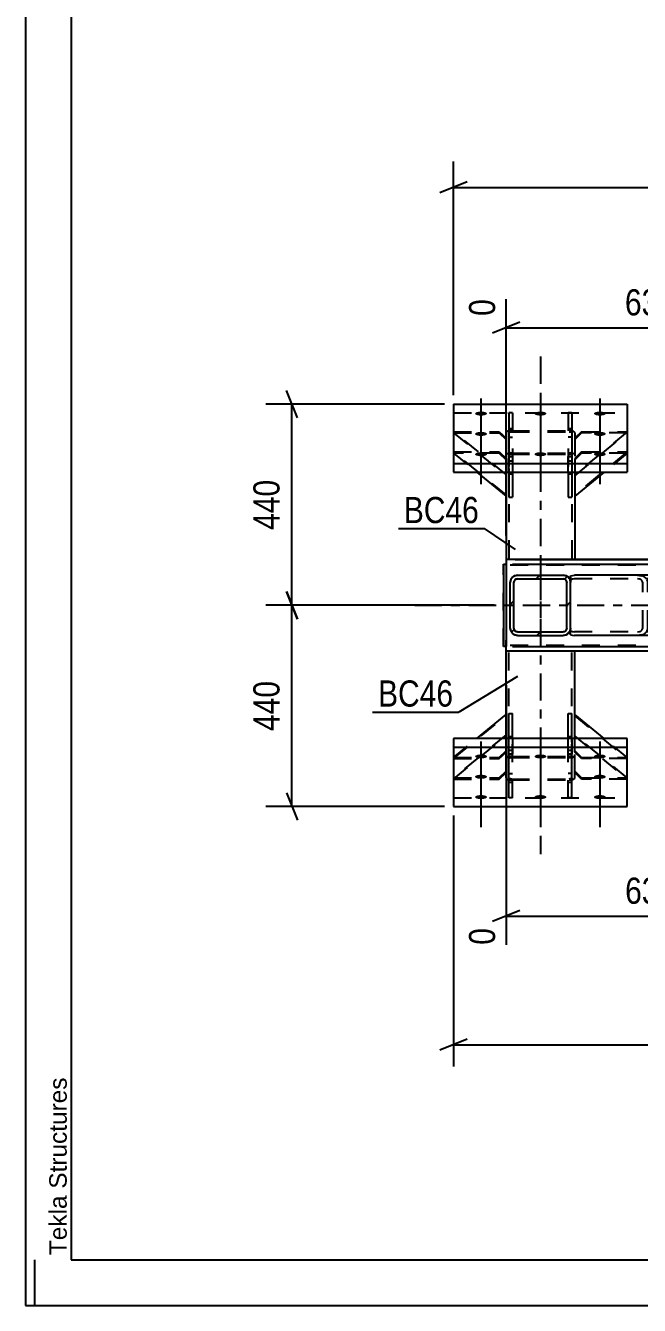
# Model space of a CAD drawing. Header units: millimetres. Extents: x 0 to 841, y 0 to 594.
# Drawn here: x 0 to 67.2, y 0 to 140 of the extents above; entities that cross this region are included whole.
import ezdxf

# ---------------------------------------------------------------- set-up
doc = ezdxf.new("R2010")
doc.units = ezdxf.units.MM
doc.linetypes.add('DXK_LINE_DOT2', pattern=[3.9198, 1.9599, -1.9599])
doc.linetypes.add('DXK_LINE_DOT3', pattern=[5.9187, 2.979, -0.9799, 0.9799, -0.9799])
doc.styles.add('Arial', font='ARIAL.TTF', dxfattribs={"height": 0.2})
doc.styles.add('Arial Narrow', font='ARIALN.TTF', dxfattribs={"height": 0.2})

# ---------------------------------------------------------------- blocks, each defined once
blk = doc.blocks.new('Unknown-814738463-1129')
at = {"color": 5, "linetype": 'Continuous'}
for p, q in [((0, 594), (0, 0)), ((5, 589), (5, 5)), ((1, 0), (1, 5)), ((5, 5), (836, 5)), ((0, 0), (841, 0))]:
    blk.add_line(p, q, dxfattribs=at)
at = {"color": 174, "linetype": 'Continuous', "style": 'Arial'}
blk.add_text('Tekla Structures', height=1.9102, rotation=90, dxfattribs=at).set_placement((4.5, 5.5))
blk = doc.blocks.new('Bolt-814738463-4265 - 4236')
at = {"linetype": 'Continuous'}
for points in [[(49.82, 60.27), (49.96, 60.26), (50.09, 60.25), (50.21, 60.23), (50.31, 60.19), (50.39, 60.16), (50.44, 60.11), (50.47, 60.07), (50.47, 60.02), (50.44, 59.98), (50.39, 59.93), (50.31, 59.9), (50.21, 59.87), (50.09, 59.84), (49.96, 59.83), (49.82, 59.82), (49.69, 59.83), (49.56, 59.84), (49.44, 59.87), (49.34, 59.9), (49.26, 59.93), (49.21, 59.98), (49.18, 60.02), (49.18, 60.07), (49.21, 60.11), (49.26, 60.16), (49.34, 60.19), (49.44, 60.23), (49.56, 60.25), (49.69, 60.26)], [(56.32, 60.27), (56.46, 60.26), (56.59, 60.25), (56.71, 60.23), (56.81, 60.19), (56.89, 60.16), (56.94, 60.11), (56.97, 60.07), (56.97, 60.02), (56.94, 59.98), (56.89, 59.93), (56.81, 59.9), (56.71, 59.87), (56.59, 59.84), (56.46, 59.83), (56.32, 59.82), (56.19, 59.83), (56.06, 59.84), (55.94, 59.87), (55.84, 59.9), (55.76, 59.93), (55.71, 59.98), (55.68, 60.02), (55.68, 60.07), (55.71, 60.11), (55.76, 60.16), (55.84, 60.19), (55.94, 60.23), (56.06, 60.25), (56.19, 60.26)], [(62.82, 60.27), (62.96, 60.26), (63.09, 60.25), (63.21, 60.23), (63.31, 60.19), (63.39, 60.16), (63.44, 60.11), (63.47, 60.07), (63.47, 60.02), (63.44, 59.98), (63.39, 59.93), (63.31, 59.9), (63.21, 59.87), (63.09, 59.84), (62.96, 59.83), (62.82, 59.82), (62.69, 59.83), (62.56, 59.84), (62.44, 59.87), (62.34, 59.9), (62.26, 59.93), (62.21, 59.98), (62.18, 60.02), (62.18, 60.07), (62.21, 60.11), (62.26, 60.16), (62.34, 60.19), (62.44, 60.23), (62.56, 60.25), (62.69, 60.26)], [(49.82, 58.05), (49.96, 58.04), (50.09, 58.03), (50.21, 58), (50.31, 57.97), (50.39, 57.93), (50.44, 57.89), (50.47, 57.85), (50.47, 57.8), (50.44, 57.75), (50.39, 57.71), (50.31, 57.67), (50.21, 57.64), (50.09, 57.62), (49.96, 57.61), (49.82, 57.6), (49.69, 57.61), (49.56, 57.62), (49.44, 57.64), (49.34, 57.67), (49.26, 57.71), (49.21, 57.75), (49.18, 57.8), (49.18, 57.85), (49.21, 57.89), (49.26, 57.93), (49.34, 57.97), (49.44, 58), (49.56, 58.03), (49.69, 58.04)], [(62.82, 58.05), (62.96, 58.04), (63.09, 58.03), (63.21, 58), (63.31, 57.97), (63.39, 57.93), (63.44, 57.89), (63.47, 57.85), (63.47, 57.8), (63.44, 57.75), (63.39, 57.71), (63.31, 57.67), (63.21, 57.64), (63.09, 57.62), (62.96, 57.61), (62.82, 57.6), (62.69, 57.61), (62.56, 57.62), (62.44, 57.64), (62.34, 57.67), (62.26, 57.71), (62.21, 57.75), (62.18, 57.8), (62.18, 57.85), (62.21, 57.89), (62.26, 57.93), (62.34, 57.97), (62.44, 58), (62.56, 58.03), (62.69, 58.04)], [(49.82, 55.82), (49.96, 55.82), (50.09, 55.8), (50.21, 55.78), (50.31, 55.75), (50.39, 55.71), (50.44, 55.67), (50.47, 55.62), (50.47, 55.58), (50.44, 55.53), (50.39, 55.49), (50.31, 55.45), (50.21, 55.42), (50.09, 55.4), (49.96, 55.38), (49.82, 55.38), (49.69, 55.38), (49.56, 55.4), (49.44, 55.42), (49.34, 55.45), (49.26, 55.49), (49.21, 55.53), (49.18, 55.58), (49.18, 55.62), (49.21, 55.67), (49.26, 55.71), (49.34, 55.75), (49.44, 55.78), (49.56, 55.8), (49.69, 55.82)], [(56.32, 55.82), (56.46, 55.82), (56.59, 55.8), (56.71, 55.78), (56.81, 55.75), (56.89, 55.71), (56.94, 55.67), (56.97, 55.62), (56.97, 55.58), (56.94, 55.53), (56.89, 55.49), (56.81, 55.45), (56.71, 55.42), (56.59, 55.4), (56.46, 55.38), (56.32, 55.38), (56.19, 55.38), (56.06, 55.4), (55.94, 55.42), (55.84, 55.45), (55.76, 55.49), (55.71, 55.53), (55.68, 55.58), (55.68, 55.62), (55.71, 55.67), (55.76, 55.71), (55.84, 55.75), (55.94, 55.78), (56.06, 55.8), (56.19, 55.82)], [(62.82, 55.82), (62.96, 55.82), (63.09, 55.8), (63.21, 55.78), (63.31, 55.75), (63.39, 55.71), (63.44, 55.67), (63.47, 55.62), (63.47, 55.58), (63.44, 55.53), (63.39, 55.49), (63.31, 55.45), (63.21, 55.42), (63.09, 55.4), (62.96, 55.38), (62.82, 55.38), (62.69, 55.38), (62.56, 55.4), (62.44, 55.42), (62.34, 55.45), (62.26, 55.49), (62.21, 55.53), (62.18, 55.58), (62.18, 55.62), (62.21, 55.67), (62.26, 55.71), (62.34, 55.75), (62.44, 55.78), (62.56, 55.8), (62.69, 55.82)]]:
    blk.add_hatch(color=1, dxfattribs=at).paths.add_polyline_path(points)
at = {"color": 1, "linetype": 'Continuous'}
for p, q in [((49.82, 61.69), (49.82, 56.76)), ((56.32, 61.69), (56.32, 56.76)), ((62.82, 61.69), (62.82, 56.76)), ((49.82, 59.47), (49.82, 54.53)), ((62.82, 59.47), (62.82, 54.53)), ((49.82, 57.24), (49.82, 52.31)), ((56.32, 57.24), (56.32, 52.31)), ((62.82, 57.24), (62.82, 52.31))]:
    blk.add_line(p, q, dxfattribs=at)
blk = doc.blocks.new('Part-814738463-4386 - 4236')
at = {"color": 7, "linetype": 'DXK_LINE_DOT2'}
for p, q in [((59.37, 97.64), (59.37, 90.97)), ((59.77, 97.64), (59.37, 97.64)), ((59.77, 97.64), (59.77, 90.97)), ((59.37, 95.93), (59.77, 95.93)), ((59.77, 94.97), (59.37, 94.97)), ((59.37, 90.97), (59.77, 90.97))]:
    blk.add_line(p, q, dxfattribs=at)
blk = doc.blocks.new('Part-814738463-4397 - 4236')
at = {"color": 7, "linetype": 'DXK_LINE_DOT2'}
for p, q in [((46.82, 59.81), (52.57, 64.5)), ((46.82, 59.94), (49.36, 62.01)), ((52.57, 60.51), (52.57, 62.01)), ((51.82, 59.94), (52.57, 60.65)), ((51.82, 59.81), (52.57, 60.51)), ((46.82, 59.94), (51.82, 59.94)), ((46.82, 59.94), (46.82, 59.81)), ((46.82, 59.81), (51.82, 59.81)), ((51.82, 59.94), (51.82, 59.81))]:
    blk.add_line(p, q, dxfattribs=at)
at = {"color": 2, "linetype": 'Continuous'}
for p in [(49.36, 62.01), (52.57, 62.01)]:
    blk.add_line(p, (52.57, 64.64), dxfattribs=at)
blk = doc.blocks.new('Bolt-814738463-4266 - 4236')
at = {"linetype": 'Continuous'}
for points in [[(49.82, 97.33), (49.69, 97.33), (49.56, 97.35), (49.44, 97.37), (49.34, 97.4), (49.26, 97.44), (49.21, 97.48), (49.18, 97.53), (49.18, 97.57), (49.21, 97.62), (49.26, 97.66), (49.34, 97.7), (49.44, 97.73), (49.56, 97.75), (49.69, 97.77), (49.82, 97.77), (49.96, 97.77), (50.09, 97.75), (50.21, 97.73), (50.31, 97.7), (50.39, 97.66), (50.44, 97.62), (50.47, 97.57), (50.47, 97.53), (50.44, 97.48), (50.39, 97.44), (50.31, 97.4), (50.21, 97.37), (50.09, 97.35), (49.96, 97.33)], [(56.32, 97.33), (56.19, 97.33), (56.06, 97.35), (55.94, 97.37), (55.84, 97.4), (55.76, 97.44), (55.71, 97.48), (55.68, 97.53), (55.68, 97.57), (55.71, 97.62), (55.76, 97.66), (55.84, 97.7), (55.94, 97.73), (56.06, 97.75), (56.19, 97.77), (56.32, 97.77), (56.46, 97.77), (56.59, 97.75), (56.71, 97.73), (56.81, 97.7), (56.89, 97.66), (56.94, 97.62), (56.97, 97.57), (56.97, 97.53), (56.94, 97.48), (56.89, 97.44), (56.81, 97.4), (56.71, 97.37), (56.59, 97.35), (56.46, 97.33)], [(62.82, 97.33), (62.69, 97.33), (62.56, 97.35), (62.44, 97.37), (62.34, 97.4), (62.26, 97.44), (62.21, 97.48), (62.18, 97.53), (62.18, 97.57), (62.21, 97.62), (62.26, 97.66), (62.34, 97.7), (62.44, 97.73), (62.56, 97.75), (62.69, 97.77), (62.82, 97.77), (62.96, 97.77), (63.09, 97.75), (63.21, 97.73), (63.31, 97.7), (63.39, 97.66), (63.44, 97.62), (63.47, 97.57), (63.47, 97.53), (63.44, 97.48), (63.39, 97.44), (63.31, 97.4), (63.21, 97.37), (63.09, 97.35), (62.96, 97.33)], [(49.82, 95.11), (49.69, 95.11), (49.56, 95.12), (49.44, 95.15), (49.34, 95.18), (49.26, 95.22), (49.21, 95.26), (49.18, 95.3), (49.18, 95.35), (49.21, 95.4), (49.26, 95.44), (49.34, 95.48), (49.44, 95.51), (49.56, 95.53), (49.69, 95.55), (49.82, 95.55), (49.96, 95.55), (50.09, 95.53), (50.21, 95.51), (50.31, 95.48), (50.39, 95.44), (50.44, 95.4), (50.47, 95.35), (50.47, 95.3), (50.44, 95.26), (50.39, 95.22), (50.31, 95.18), (50.21, 95.15), (50.09, 95.12), (49.96, 95.11)], [(62.82, 95.11), (62.69, 95.11), (62.56, 95.12), (62.44, 95.15), (62.34, 95.18), (62.26, 95.22), (62.21, 95.26), (62.18, 95.3), (62.18, 95.35), (62.21, 95.4), (62.26, 95.44), (62.34, 95.48), (62.44, 95.51), (62.56, 95.53), (62.69, 95.55), (62.82, 95.55), (62.96, 95.55), (63.09, 95.53), (63.21, 95.51), (63.31, 95.48), (63.39, 95.44), (63.44, 95.4), (63.47, 95.35), (63.47, 95.3), (63.44, 95.26), (63.39, 95.22), (63.31, 95.18), (63.21, 95.15), (63.09, 95.12), (62.96, 95.11)], [(49.82, 92.88), (49.69, 92.89), (49.56, 92.9), (49.44, 92.93), (49.34, 92.96), (49.26, 92.99), (49.21, 93.04), (49.18, 93.08), (49.18, 93.13), (49.21, 93.17), (49.26, 93.22), (49.34, 93.25), (49.44, 93.28), (49.56, 93.31), (49.69, 93.32), (49.82, 93.33), (49.96, 93.32), (50.09, 93.31), (50.21, 93.28), (50.31, 93.25), (50.39, 93.22), (50.44, 93.17), (50.47, 93.13), (50.47, 93.08), (50.44, 93.04), (50.39, 92.99), (50.31, 92.96), (50.21, 92.93), (50.09, 92.9), (49.96, 92.89)], [(56.32, 92.88), (56.19, 92.89), (56.06, 92.9), (55.94, 92.93), (55.84, 92.96), (55.76, 92.99), (55.71, 93.04), (55.68, 93.08), (55.68, 93.13), (55.71, 93.17), (55.76, 93.22), (55.84, 93.25), (55.94, 93.28), (56.06, 93.31), (56.19, 93.32), (56.32, 93.33), (56.46, 93.32), (56.59, 93.31), (56.71, 93.28), (56.81, 93.25), (56.89, 93.22), (56.94, 93.17), (56.97, 93.13), (56.97, 93.08), (56.94, 93.04), (56.89, 92.99), (56.81, 92.96), (56.71, 92.93), (56.59, 92.9), (56.46, 92.89)], [(62.82, 92.88), (62.69, 92.89), (62.56, 92.9), (62.44, 92.93), (62.34, 92.96), (62.26, 92.99), (62.21, 93.04), (62.18, 93.08), (62.18, 93.13), (62.21, 93.17), (62.26, 93.22), (62.34, 93.25), (62.44, 93.28), (62.56, 93.31), (62.69, 93.32), (62.82, 93.33), (62.96, 93.32), (63.09, 93.31), (63.21, 93.28), (63.31, 93.25), (63.39, 93.22), (63.44, 93.17), (63.47, 93.13), (63.47, 93.08), (63.44, 93.04), (63.39, 92.99), (63.31, 92.96), (63.21, 92.93), (63.09, 92.9), (62.96, 92.89)]]:
    blk.add_hatch(color=1, dxfattribs=at).paths.add_polyline_path(points)
at = {"color": 1, "linetype": 'Continuous'}
for p, q in [((49.82, 99.2), (49.82, 94.26)), ((56.32, 99.2), (56.32, 94.26)), ((62.82, 99.2), (62.82, 94.26)), ((49.82, 96.97), (49.82, 92.04)), ((62.82, 96.97), (62.82, 92.04)), ((49.82, 94.75), (49.82, 89.82)), ((56.32, 94.75), (56.32, 89.82)), ((62.82, 94.75), (62.82, 89.82))]:
    blk.add_line(p, q, dxfattribs=at)
blk = doc.blocks.new('Part-814738463-4396 - 4236')
at = {"color": 2, "linetype": 'Continuous'}
for p in [(63.29, 62.01), (60.07, 62.01)]:
    blk.add_line(p, (60.07, 64.64), dxfattribs=at)
at = {"color": 7, "linetype": 'DXK_LINE_DOT2'}
for p, q in [((60.07, 64.5), (65.82, 59.81)), ((60.07, 60.51), (60.07, 62.01)), ((65.82, 59.94), (63.29, 62.01)), ((60.82, 59.94), (60.07, 60.65)), ((60.82, 59.81), (60.07, 60.51)), ((60.82, 59.81), (60.82, 59.94)), ((60.82, 59.94), (65.82, 59.94)), ((65.82, 59.81), (60.82, 59.81)), ((65.82, 59.81), (65.82, 59.94))]:
    blk.add_line(p, q, dxfattribs=at)
blk = doc.blocks.new('Part-814738463-4395 - 4236')
at = {"color": 7, "linetype": 'DXK_LINE_DOT2'}
for p, q in [((52.87, 91.14), (52.87, 92.85)), ((52.87, 92.85), (53.27, 92.85)), ((52.87, 92.4), (53.27, 92.4)), ((53.27, 92.85), (53.27, 91.14))]:
    blk.add_line(p, q, dxfattribs=at)
at = {"color": 2, "linetype": 'Continuous'}
for p, q in [((52.87, 91.14), (53.27, 91.14)), ((52.87, 91.14), (52.87, 88.41)), ((53.27, 91.14), (53.27, 88.41)), ((52.87, 88.41), (53.27, 88.41))]:
    blk.add_line(p, q, dxfattribs=at)
blk = doc.blocks.new('Part-814738463-4398 - 4236')
at = {"color": 7, "linetype": 'DXK_LINE_DOT2'}
for p, q in [((52.57, 90.87), (46.82, 95.57)), ((46.82, 95.57), (51.82, 95.57)), ((46.82, 95.57), (46.82, 95.43)), ((46.82, 95.43), (52.57, 90.73)), ((46.82, 95.43), (51.82, 95.43)), ((51.82, 95.57), (52.57, 94.86)), ((51.82, 95.57), (51.82, 95.43)), ((51.82, 95.43), (52.57, 94.73)), ((52.57, 94.86), (52.57, 90.73))]:
    blk.add_line(p, q, dxfattribs=at)
blk = doc.blocks.new('Part-814738463-4341 - 4236')
at = {"color": 7, "linetype": 'DXK_LINE_DOT3'}
blk.add_line((56.32, 103.79), (56.32, 72.18), dxfattribs=at)
at = {"color": 7, "linetype": 'DXK_LINE_DOT2'}
for p, q in [((52.62, 95.54), (52.57, 95.47)), ((52.57, 95.47), (52.57, 88.51)), ((52.75, 95.61), (52.62, 95.54)), ((52.94, 95.66), (52.75, 95.61)), ((52.87, 95.47), (52.9, 95.5)), ((52.87, 95.47), (52.87, 81.58)), ((52.9, 95.5), (52.96, 95.54)), ((53.17, 95.67), (52.94, 95.66)), ((52.96, 95.54), (53.06, 95.56)), ((53.06, 95.56), (53.17, 95.57)), ((53.17, 95.67), (59.47, 95.67)), ((53.17, 95.57), (59.47, 95.57)), ((59.7, 95.66), (59.47, 95.67)), ((59.47, 95.57), (59.59, 95.56)), ((59.59, 95.56), (59.69, 95.54)), ((59.69, 95.54), (59.75, 95.5)), ((59.9, 95.61), (59.7, 95.66)), ((59.75, 95.5), (59.77, 95.47)), ((59.77, 95.47), (59.77, 81.58)), ((60.03, 95.54), (59.9, 95.61)), ((60.07, 95.47), (60.03, 95.54)), ((60.07, 95.47), (60.07, 88.51)), ((52.57, 93.31), (52.62, 93.23)), ((52.62, 93.23), (52.75, 93.17)), ((52.75, 93.17), (52.94, 93.12)), ((52.9, 93.27), (52.87, 93.31)), ((52.96, 93.24), (52.9, 93.27)), ((52.94, 93.12), (53.17, 93.11)), ((53.06, 93.22), (52.96, 93.24)), ((53.17, 93.21), (53.06, 93.22)), ((53.17, 93.21), (59.47, 93.21)), ((53.17, 93.11), (59.47, 93.11)), ((59.59, 93.22), (59.47, 93.21)), ((59.47, 93.11), (59.7, 93.12)), ((59.69, 93.24), (59.59, 93.22)), ((59.75, 93.27), (59.69, 93.24)), ((59.7, 93.12), (59.9, 93.17)), ((59.77, 93.31), (59.75, 93.27)), ((59.9, 93.17), (60.03, 93.23)), ((60.03, 93.23), (60.07, 93.31)), ((60.07, 81.58), (52.57, 81.58))]:
    blk.add_line(p, q, dxfattribs=at)
at = {"color": 2, "linetype": 'Continuous'}
for p, q in [((52.57, 88.51), (52.57, 81.58)), ((60.07, 88.51), (60.07, 81.58))]:
    blk.add_line(p, q, dxfattribs=at)
blk = doc.blocks.new('Part-814738463-4280 - 4236')
at = {"color": 2, "linetype": 'Continuous'}
for p, q in [((52.27, 81.08), (52.57, 81.08)), ((52.27, 81.08), (52.27, 72.08)), ((52.57, 72.08), (52.27, 72.08))]:
    blk.add_line(p, q, dxfattribs=at)
at = {"color": 7, "linetype": 'DXK_LINE_DOT2'}
for p, q in [((52.27, 72.08), (52.27, 81.08)), ((52.57, 81.08), (52.57, 72.08))]:
    blk.add_line(p, q, dxfattribs=at)
blk = doc.blocks.new('Part-814738463-4402 - 4236')
at = {"color": 2, "linetype": 'Continuous'}
for p, q in [((59.37, 64.74), (59.77, 64.74)), ((59.37, 62.01), (59.37, 64.74)), ((59.77, 62.01), (59.77, 64.74)), ((59.77, 62.01), (59.37, 62.01))]:
    blk.add_line(p, q, dxfattribs=at)
at = {"color": 7, "linetype": 'DXK_LINE_DOT2'}
for p, q in [((59.37, 60.3), (59.37, 62.01)), ((59.77, 62.01), (59.77, 60.3)), ((59.37, 60.75), (59.77, 60.75)), ((59.77, 60.3), (59.37, 60.3))]:
    blk.add_line(p, q, dxfattribs=at)
blk = doc.blocks.new('Part-814738463-4414 - 4236')
at = {"color": 7, "linetype": 'DXK_LINE_DOT2'}
for p, q in [((60.82, 93.35), (60.07, 92.64)), ((65.82, 93.35), (60.07, 88.65)), ((60.07, 92.5), (60.82, 93.21)), ((60.07, 92.64), (60.07, 91.14)), ((60.82, 93.21), (60.82, 93.35)), ((60.82, 93.35), (65.82, 93.35)), ((65.82, 93.21), (60.82, 93.21)), ((65.82, 93.21), (63.29, 91.14)), ((65.82, 93.21), (65.82, 93.35))]:
    blk.add_line(p, q, dxfattribs=at)
at = {"color": 2, "linetype": 'Continuous'}
for p in [(60.07, 91.14), (63.29, 91.14)]:
    blk.add_line(p, (60.07, 88.51), dxfattribs=at)
blk = doc.blocks.new('Part-814738463-4293 - 4236')
at = {"color": 2, "linetype": 'Continuous'}
for p, q in [((65.82, 62.01), (46.82, 62.01)), ((46.82, 62.01), (46.82, 54.57)), ((65.82, 54.57), (65.82, 62.01)), ((46.82, 61.07), (65.82, 61.07)), ((46.82, 54.57), (65.82, 54.57))]:
    blk.add_line(p, q, dxfattribs=at)
at = {"color": 7, "linetype": 'DXK_LINE_DOT2'}
blk.add_line((46.82, 55.51), (65.82, 55.51), dxfattribs=at)
blk = doc.blocks.new('Part-814738463-4375 - 4236')
at = {"color": 7, "linetype": 'DXK_LINE_DOT2'}
for p, q in [((60.82, 95.57), (60.07, 94.86)), ((65.82, 95.57), (60.07, 90.87)), ((60.07, 94.73), (60.82, 95.43)), ((60.07, 90.73), (65.82, 95.43)), ((60.82, 95.43), (60.82, 95.57)), ((60.82, 95.57), (65.82, 95.57)), ((65.82, 95.43), (60.82, 95.43)), ((65.82, 95.43), (65.82, 95.57)), ((60.07, 94.86), (60.07, 90.73))]:
    blk.add_line(p, q, dxfattribs=at)
blk = doc.blocks.new('Part-814738463-4296 - 4236')
at = {"color": 2, "linetype": 'Continuous'}
for p, q in [((46.82, 98.58), (46.82, 91.14)), ((46.82, 98.58), (65.82, 98.58)), ((65.82, 98.58), (65.82, 91.14)), ((46.82, 92.08), (65.82, 92.08)), ((46.82, 91.14), (65.82, 91.14))]:
    blk.add_line(p, q, dxfattribs=at)
at = {"color": 7, "linetype": 'DXK_LINE_DOT2'}
blk.add_line((46.82, 97.64), (65.82, 97.64), dxfattribs=at)
blk = doc.blocks.new('Part-814738463-4301 - 4236')
at = {"color": 7, "linetype": 'DXK_LINE_DOT3'}
blk.add_line((56.32, 80.97), (56.32, 49.37), dxfattribs=at)
at = {"color": 2, "linetype": 'Continuous'}
for p, q in [((52.57, 64.64), (52.57, 71.58)), ((60.07, 64.64), (60.07, 71.58))]:
    blk.add_line(p, q, dxfattribs=at)
at = {"color": 7, "linetype": 'DXK_LINE_DOT2'}
for p, q in [((60.07, 71.58), (52.57, 71.58)), ((52.87, 57.69), (52.87, 71.58)), ((59.77, 57.69), (59.77, 71.58)), ((52.57, 57.69), (52.57, 64.64)), ((60.07, 57.69), (60.07, 64.64)), ((52.62, 59.92), (52.57, 59.84)), ((52.75, 59.99), (52.62, 59.92)), ((52.94, 60.03), (52.75, 59.99)), ((52.87, 59.84), (52.9, 59.88)), ((52.9, 59.88), (52.96, 59.91)), ((53.17, 60.05), (52.94, 60.03)), ((52.96, 59.91), (53.06, 59.93)), ((53.06, 59.93), (53.17, 59.94)), ((53.17, 60.05), (59.47, 60.05)), ((53.17, 59.94), (59.47, 59.94)), ((59.7, 60.03), (59.47, 60.05)), ((59.47, 59.94), (59.59, 59.93)), ((59.59, 59.93), (59.69, 59.91)), ((59.69, 59.91), (59.75, 59.88)), ((59.9, 59.99), (59.7, 60.03)), ((59.75, 59.88), (59.77, 59.84)), ((60.03, 59.92), (59.9, 59.99)), ((60.07, 59.84), (60.03, 59.92)), ((52.57, 57.69), (52.62, 57.61)), ((52.62, 57.61), (52.75, 57.54)), ((52.75, 57.54), (52.94, 57.5)), ((52.9, 57.65), (52.87, 57.69)), ((52.96, 57.61), (52.9, 57.65)), ((52.94, 57.5), (53.17, 57.48)), ((53.06, 57.59), (52.96, 57.61)), ((53.17, 57.58), (53.06, 57.59)), ((53.17, 57.58), (59.47, 57.58)), ((53.17, 57.48), (59.47, 57.48)), ((59.59, 57.59), (59.47, 57.58)), ((59.47, 57.48), (59.7, 57.5)), ((59.69, 57.61), (59.59, 57.59)), ((59.75, 57.65), (59.69, 57.61)), ((59.7, 57.5), (59.9, 57.54)), ((59.77, 57.69), (59.75, 57.65)), ((59.9, 57.54), (60.03, 57.61)), ((60.03, 57.61), (60.07, 57.69))]:
    blk.add_line(p, q, dxfattribs=at)
blk = doc.blocks.new('Part-814738463-4413 - 4236')
at = {"color": 7, "linetype": 'DXK_LINE_DOT2'}
for p, q in [((52.57, 88.65), (46.82, 93.35)), ((46.82, 93.35), (51.82, 93.35)), ((46.82, 93.35), (46.82, 93.21)), ((46.82, 93.21), (49.36, 91.14)), ((51.82, 93.21), (46.82, 93.21)), ((51.82, 93.35), (52.57, 92.64)), ((51.82, 93.35), (51.82, 93.21)), ((51.82, 93.21), (52.57, 92.5)), ((52.57, 92.64), (52.57, 91.14))]:
    blk.add_line(p, q, dxfattribs=at)
at = {"color": 2, "linetype": 'Continuous'}
for p in [(49.36, 91.14), (52.57, 91.14)]:
    blk.add_line(p, (52.57, 88.51), dxfattribs=at)
blk = doc.blocks.new('Part-814738463-4417 - 4236')
at = {"color": 7, "linetype": 'DXK_LINE_DOT2'}
for p, q in [((60.07, 58.29), (60.07, 62.42)), ((65.82, 57.72), (60.07, 62.42)), ((60.07, 62.28), (65.82, 57.58)), ((60.82, 57.72), (60.07, 58.42)), ((60.82, 57.58), (60.07, 58.29)), ((60.82, 57.58), (60.82, 57.72)), ((60.82, 57.72), (65.82, 57.72)), ((65.82, 57.58), (60.82, 57.58)), ((65.82, 57.58), (65.82, 57.72))]:
    blk.add_line(p, q, dxfattribs=at)
blk = doc.blocks.new('Part-814738463-4346 - 4236')
at = {"color": 2, "linetype": 'Continuous'}
for p, q in [((52.57, 81.58), (52.57, 80.38)), ((219.62, 81.58), (52.57, 81.58)), ((52.57, 80.38), (52.57, 72.78)), ((52.57, 72.32), (52.57, 72.78)), ((52.57, 71.58), (52.57, 72.32)), ((219.62, 71.58), (52.57, 71.58))]:
    blk.add_line(p, q, dxfattribs=at)
at = {"color": 7, "linetype": 'DXK_LINE_DOT2'}
for p, q in [((52.57, 81.58), (52.57, 81.22)), ((52.57, 81.22), (52.57, 80.38)), ((219.62, 80.98), (52.57, 80.98)), ((52.57, 71.67), (52.57, 72.78)), ((52.57, 72.18), (52.57, 72.22)), ((219.62, 72.18), (52.57, 72.18))]:
    blk.add_line(p, q, dxfattribs=at)
at = {"color": 7, "linetype": 'DXK_LINE_DOT3'}
blk.add_line((42.57, 76.58), (219.62, 76.58), dxfattribs=at)
blk = doc.blocks.new('Part-814738463-4363 - 4236')
at = {"linetype": 'Continuous'}
h = blk.add_hatch(dxfattribs=at)
h.set_pattern_fill('', scale=0.7, style=0, pattern_type=0)
h.set_pattern_definition([(45, (101.6253, 73.3363), (-1.57154, 1.57154), [])])
h.paths.add_polyline_path([(101.2, 73.28), (101.63, 73.34), (101.98, 73.51), (102.22, 73.77), (102.31, 74.08), (102.31, 79.08), (102.22, 79.38), (101.98, 79.64), (101.63, 79.81), (101.2, 79.88), (94.28, 79.88), (93.86, 79.81), (93.5, 79.64), (93.26, 79.38), (93.18, 79.08), (93.18, 74.08), (93.26, 73.77), (93.5, 73.51), (93.86, 73.34), (94.28, 73.28)])
h.paths.add_polyline_path([(94.07, 73.71), (93.89, 73.79), (93.77, 73.92), (93.73, 74.08), (93.73, 79.08), (93.77, 79.23), (93.89, 79.36), (94.07, 79.44), (94.28, 79.48), (101.2, 79.48), (101.41, 79.44), (101.59, 79.36), (101.71, 79.23), (101.76, 79.08), (101.76, 74.08), (101.71, 73.92), (101.59, 73.79), (101.41, 73.71), (101.2, 73.68), (94.28, 73.68)])
at = {"color": 2, "linetype": 'Continuous'}
for p, q in [((59.61, 79.81), (60.04, 79.88)), ((59.62, 79.34), (59.61, 79.81)), ((59.62, 79.64), (59.61, 79.81)), ((94.28, 79.88), (60.04, 79.88)), ((94.28, 79.88), (93.86, 79.81)), ((94.28, 79.88), (101.2, 79.88)), ((101.63, 79.81), (101.2, 79.88)), ((59.62, 79.64), (59.62, 79.08)), ((93.26, 79.38), (93.18, 79.08)), ((93.18, 74.08), (93.18, 79.08)), ((93.73, 79.08), (93.77, 79.23)), ((93.73, 74.08), (93.73, 79.08)), ((94.07, 79.44), (94.28, 79.48)), ((94.28, 79.48), (101.2, 79.48)), ((101.2, 79.48), (101.41, 79.44)), ((101.71, 79.23), (101.76, 79.08)), ((101.76, 74.08), (101.76, 79.08)), ((102.31, 79.08), (102.22, 79.38)), ((102.31, 74.08), (102.31, 79.08)), ((59.61, 73.34), (59.62, 73.82)), ((59.61, 73.34), (59.62, 73.51)), ((59.61, 73.34), (60.04, 73.28)), ((59.62, 73.77), (59.62, 74.08)), ((59.62, 73.51), (59.62, 73.77)), ((94.28, 73.28), (60.04, 73.28)), ((93.18, 74.08), (93.26, 73.77)), ((93.77, 73.92), (93.73, 74.08)), ((93.86, 73.34), (94.28, 73.28)), ((94.28, 73.68), (94.07, 73.71)), ((94.28, 73.68), (101.2, 73.68)), ((94.28, 73.28), (101.2, 73.28)), ((101.41, 73.71), (101.2, 73.68)), ((101.2, 73.28), (101.63, 73.34)), ((101.76, 74.08), (101.71, 73.92)), ((102.22, 73.77), (102.31, 74.08))]:
    blk.add_line(p, q, dxfattribs=at)
at = {"color": 7, "linetype": 'DXK_LINE_DOT2'}
for p, q in [((66.95, 79.88), (67.38, 79.81)), ((101.2, 79.88), (94.28, 79.88)), ((59.64, 79.36), (59.62, 79.34)), ((59.62, 74.08), (59.62, 79.08)), ((59.82, 79.44), (59.64, 79.36)), ((60.04, 79.48), (59.82, 79.44)), ((101.2, 79.48), (60.04, 79.48)), ((67.16, 79.44), (66.95, 79.48)), ((67.51, 79.08), (67.46, 79.23)), ((67.51, 74.08), (67.51, 79.08)), ((67.98, 79.38), (68.06, 79.08)), ((68.06, 74.08), (68.06, 79.08)), ((59.62, 73.82), (59.64, 73.79)), ((59.64, 73.79), (59.82, 73.71)), ((59.82, 73.71), (60.04, 73.68)), ((101.2, 73.68), (60.04, 73.68)), ((66.95, 73.68), (67.16, 73.71)), ((67.38, 73.34), (66.95, 73.28)), ((67.46, 73.92), (67.51, 74.08)), ((68.06, 74.08), (67.98, 73.77)), ((101.2, 73.28), (94.28, 73.28))]:
    blk.add_line(p, q, dxfattribs=at)
for centre, radius, start, end in [((67.13, 78.84), 1.01, 32.6712, 75.6111), ((67.04, 78.96), 0.505, 32.6712, 75.6111), ((67.04, 74.19), 0.505, 284.3889, 327.3288), ((67.13, 74.31), 1.01, 284.3889, 327.3288)]:
    blk.add_arc(centre, radius, start, end, dxfattribs=at)
at = {"color": 2, "linetype": 'Continuous'}
for centre, radius, start, end in [((94.11, 78.84), 1.01, 104.3889, 147.3288), ((101.37, 78.84), 1.01, 32.6712, 75.6111), ((94.2, 78.96), 0.505, 104.3889, 147.3288), ((101.29, 78.96), 0.505, 32.6712, 75.6111), ((94.11, 74.31), 1.01, 212.6712, 255.6111), ((94.2, 74.19), 0.505, 212.6712, 255.6111), ((101.29, 74.19), 0.505, 284.3889, 327.3288), ((101.37, 74.31), 1.01, 284.3889, 327.3288)]:
    blk.add_arc(centre, radius, start, end, dxfattribs=at)
blk = doc.blocks.new('Part-814738463-4367 - 4236')
at = {"linetype": 'Continuous'}
h = blk.add_hatch(dxfattribs=at)
h.set_pattern_fill('', scale=0.7, style=0, pattern_type=0)
h.set_pattern_definition([(45, (59.1293, 73.3363), (-1.57154, 1.57154), [])])
h.paths.add_polyline_path([(58.82, 73.28), (59.13, 73.34), (59.39, 73.51), (59.56, 73.77), (59.62, 74.08), (59.62, 79.08), (59.56, 79.38), (59.39, 79.64), (59.13, 79.81), (58.82, 79.88), (53.82, 79.88), (53.52, 79.81), (53.26, 79.64), (53.08, 79.38), (53.02, 79.08), (53.02, 74.08), (53.08, 73.77), (53.26, 73.51), (53.52, 73.34), (53.82, 73.28)])
h.paths.add_polyline_path([(53.67, 73.71), (53.54, 73.79), (53.45, 73.92), (53.42, 74.08), (53.42, 79.08), (53.45, 79.23), (53.54, 79.36), (53.67, 79.44), (53.82, 79.48), (58.82, 79.48), (58.98, 79.44), (59.11, 79.36), (59.19, 79.23), (59.22, 79.08), (59.22, 74.08), (59.19, 73.92), (59.11, 73.79), (58.98, 73.71), (58.82, 73.68), (53.82, 73.68)])
at = {"color": 7, "linetype": 'DXK_LINE_DOT2'}
for p, q in [((53.52, 79.81), (53.82, 79.88)), ((53.82, 79.88), (58.82, 79.88)), ((58.82, 79.88), (59.13, 79.81)), ((53.02, 79.08), (53.08, 79.38)), ((53.02, 74.08), (53.02, 79.08)), ((53.45, 79.23), (53.42, 79.08)), ((53.42, 74.08), (53.42, 79.08)), ((53.82, 79.48), (53.67, 79.44)), ((53.82, 79.48), (58.82, 79.48)), ((58.98, 79.44), (58.82, 79.48)), ((59.22, 79.08), (59.19, 79.23)), ((59.22, 74.08), (59.22, 79.08)), ((59.56, 79.38), (59.62, 79.08)), ((59.62, 74.08), (59.62, 79.08)), ((53.08, 73.77), (53.02, 74.08)), ((53.42, 74.08), (53.45, 73.92)), ((53.82, 73.28), (53.52, 73.34)), ((53.67, 73.71), (53.82, 73.68)), ((53.82, 73.68), (58.82, 73.68)), ((53.82, 73.28), (58.82, 73.28)), ((58.82, 73.68), (58.98, 73.71)), ((59.13, 73.34), (58.82, 73.28)), ((59.19, 73.92), (59.22, 74.08)), ((59.62, 74.08), (59.56, 73.77))]:
    blk.add_line(p, q, dxfattribs=at)
at = {"color": 2, "linetype": 'Continuous'}
for p, q in [((53.82, 79.88), (53.52, 79.81)), ((53.82, 79.88), (58.82, 79.88)), ((59.13, 79.81), (58.82, 79.88)), ((53.08, 79.38), (53.02, 79.08)), ((53.02, 74.08), (53.02, 79.08)), ((53.42, 79.08), (53.45, 79.23)), ((53.42, 74.08), (53.42, 79.08)), ((53.67, 79.44), (53.82, 79.48)), ((53.82, 79.48), (58.82, 79.48)), ((58.82, 79.48), (58.98, 79.44)), ((59.19, 79.23), (59.22, 79.08)), ((59.22, 74.08), (59.22, 79.08)), ((59.62, 79.08), (59.56, 79.38)), ((59.62, 74.08), (59.62, 79.08)), ((53.02, 74.08), (53.08, 73.77)), ((53.45, 73.92), (53.42, 74.08)), ((53.52, 73.34), (53.82, 73.28)), ((53.82, 73.68), (53.67, 73.71)), ((53.82, 73.68), (58.82, 73.68)), ((53.82, 73.28), (58.82, 73.28)), ((58.98, 73.71), (58.82, 73.68)), ((58.82, 73.28), (59.13, 73.34)), ((59.22, 74.08), (59.19, 73.92)), ((59.56, 73.77), (59.62, 74.08))]:
    blk.add_line(p, q, dxfattribs=at)
at = {"color": 7, "linetype": 'DXK_LINE_DOT2'}
for centre, radius, start, end in [((53.82, 79.08), 0.8, 112.5, 157.5), ((58.82, 79.08), 0.8, 22.5, 67.5), ((53.82, 79.08), 0.4, 112.5, 157.5), ((58.82, 79.08), 0.4, 22.5, 67.5), ((53.82, 74.08), 0.8, 202.5, 247.5), ((53.82, 74.08), 0.4, 202.5, 247.5), ((58.82, 74.08), 0.4, 292.5, 337.5), ((58.82, 74.08), 0.8, 292.5, 337.5)]:
    blk.add_arc(centre, radius, start, end, dxfattribs=at)
at = {"color": 2, "linetype": 'Continuous'}
for centre, radius, start, end in [((53.82, 79.08), 0.8, 112.5, 157.5), ((58.82, 79.08), 0.8, 22.5, 67.5), ((53.82, 79.08), 0.4, 112.5, 157.5), ((58.82, 79.08), 0.4, 22.5, 67.5), ((53.82, 74.08), 0.8, 202.5, 247.5), ((53.82, 74.08), 0.4, 202.5, 247.5), ((58.82, 74.08), 0.4, 292.5, 337.5), ((58.82, 74.08), 0.8, 292.5, 337.5)]:
    blk.add_arc(centre, radius, start, end, dxfattribs=at)
blk = doc.blocks.new('Part-814738463-4389 - 4236')
at = {"color": 7, "linetype": 'DXK_LINE_DOT2'}
for p, q in [((52.87, 97.64), (52.87, 90.97)), ((53.27, 97.64), (52.87, 97.64)), ((53.27, 97.64), (53.27, 90.97)), ((52.87, 95.93), (53.27, 95.93)), ((52.87, 94.97), (53.27, 94.97)), ((52.87, 90.97), (53.27, 90.97))]:
    blk.add_line(p, q, dxfattribs=at)
blk = doc.blocks.new('Part-814738463-4392 - 4236')
at = {"color": 7, "linetype": 'DXK_LINE_DOT2'}
for p, q in [((59.37, 91.14), (59.37, 92.85)), ((59.37, 92.85), (59.77, 92.85)), ((59.37, 92.4), (59.77, 92.4)), ((59.77, 92.85), (59.77, 91.14))]:
    blk.add_line(p, q, dxfattribs=at)
at = {"color": 2, "linetype": 'Continuous'}
for p, q in [((59.37, 91.14), (59.77, 91.14)), ((59.37, 91.14), (59.37, 88.41)), ((59.77, 91.14), (59.77, 88.41)), ((59.37, 88.41), (59.77, 88.41))]:
    blk.add_line(p, q, dxfattribs=at)
blk = doc.blocks.new('Part-814738463-4405 - 4236')
at = {"color": 2, "linetype": 'Continuous'}
for p, q in [((52.87, 64.74), (53.27, 64.74)), ((52.87, 62.01), (52.87, 64.74)), ((53.27, 62.01), (53.27, 64.74)), ((53.27, 62.01), (52.87, 62.01))]:
    blk.add_line(p, q, dxfattribs=at)
at = {"color": 7, "linetype": 'DXK_LINE_DOT2'}
for p, q in [((52.87, 60.3), (52.87, 62.01)), ((53.27, 62.01), (53.27, 60.3)), ((52.87, 60.75), (53.27, 60.75)), ((53.27, 60.3), (52.87, 60.3))]:
    blk.add_line(p, q, dxfattribs=at)
blk = doc.blocks.new('Part-814738463-4408 - 4236')
at = {"color": 7, "linetype": 'DXK_LINE_DOT2'}
for p, q in [((59.77, 62.18), (59.37, 62.18)), ((59.37, 55.51), (59.37, 62.18)), ((59.77, 55.51), (59.77, 62.18)), ((59.77, 58.18), (59.37, 58.18)), ((59.37, 57.22), (59.77, 57.22)), ((59.77, 55.51), (59.37, 55.51))]:
    blk.add_line(p, q, dxfattribs=at)
blk = doc.blocks.new('Part-814738463-4411 - 4236')
at = {"color": 7, "linetype": 'DXK_LINE_DOT2'}
for p, q in [((53.27, 62.18), (52.87, 62.18)), ((52.87, 55.51), (52.87, 62.18)), ((53.27, 55.51), (53.27, 62.18)), ((52.87, 58.18), (53.27, 58.18)), ((52.87, 57.22), (53.27, 57.22)), ((53.27, 55.51), (52.87, 55.51))]:
    blk.add_line(p, q, dxfattribs=at)
blk = doc.blocks.new('Part-814738463-4412 - 4236')
at = {"color": 7, "linetype": 'DXK_LINE_DOT2'}
for p, q in [((52.57, 62.42), (46.82, 57.72)), ((46.82, 57.58), (52.57, 62.28)), ((52.57, 58.29), (52.57, 62.42)), ((46.82, 57.72), (51.82, 57.72)), ((46.82, 57.72), (46.82, 57.58)), ((46.82, 57.58), (51.82, 57.58)), ((51.82, 57.72), (52.57, 58.42)), ((51.82, 57.58), (52.57, 58.29)), ((51.82, 57.72), (51.82, 57.58))]:
    blk.add_line(p, q, dxfattribs=at)
blk = doc.blocks.new('StraightDimension-814738463-4462 - 4236')
at = {"color": 7, "linetype": 'Continuous'}
for p, q in [((29.73, 75.08), (28.53, 78.08)), ((51.27, 76.58), (26.28, 76.58)), ((29.13, 54.57), (29.13, 76.58)), ((28.53, 56.07), (29.73, 53.07)), ((45.82, 54.57), (26.28, 54.57))]:
    blk.add_line(p, q, dxfattribs=at)
at = {"color": 0}
blk.add_wipeout([(28.38, 68.92), (24.18, 68.92), (24.18, 62.23), (28.38, 62.23)], dxfattribs=at)
at = {"color": 3, "style": 'Arial Narrow'}
blk.add_text('440', height=2.863, rotation=90.0002, dxfattribs=at).set_placement((27.78, 62.83))
blk = doc.blocks.new('StraightDimension-814738463-4468 - 4236')
at = {"color": 7, "linetype": 'Continuous'}
for p, q in [((29.73, 97.08), (28.53, 100.08)), ((45.82, 98.58), (26.28, 98.58)), ((29.13, 76.58), (29.13, 98.58)), ((28.53, 78.08), (29.73, 75.08)), ((51.27, 76.58), (26.28, 76.58))]:
    blk.add_line(p, q, dxfattribs=at)
at = {"color": 0}
blk.add_wipeout([(28.38, 90.92), (24.18, 90.92), (24.18, 84.23), (28.38, 84.23)], dxfattribs=at)
at = {"color": 3, "style": 'Arial Narrow'}
blk.add_text('440', height=2.863, rotation=90.0002, dxfattribs=at).set_placement((27.78, 84.83))
blk = doc.blocks.new('StraightDimension-814738463-4475 - 4236')
at = {"color": 7, "linetype": 'Continuous'}
for p, q in [((52.57, 67.84), (52.57, 39.45)), ((84.1, 67.84), (84.1, 35.79)), ((54.07, 43.18), (51.07, 41.98)), ((52.57, 42.58), (84.1, 42.58)), ((82.6, 41.98), (85.6, 43.18))]:
    blk.add_line(p, q, dxfattribs=at)
at = {"color": 0}
blk.add_wipeout([(71.68, 43.33), (71.68, 47.53), (64.99, 47.53), (64.99, 43.33)], dxfattribs=at)
at = {"color": 3, "style": 'Arial Narrow'}
blk.add_text('631', height=2.863, dxfattribs=at).set_placement((65.59, 43.93))
at = {"color": 0, "linetype": 'Continuous'}
for points in [[(51.97, 41.88), (47.77, 41.88), (47.77, 38.85), (51.97, 38.85)], [(83.5, 41.88), (79.3, 41.88), (79.3, 35.19), (83.5, 35.19)]]:
    blk.add_wipeout(points, dxfattribs=at)
at = {"color": 3, "linetype": 'Continuous', "style": 'Arial Narrow'}
for s, height, p in [('0', 2.86, (51.37, 39.45)), ('631', 2.863, (82.9, 35.79))]:
    blk.add_text(s, height=height, rotation=90.0002, dxfattribs=at).set_placement(p)
blk = doc.blocks.new('StraightDimension-814738463-4562 - 4236')
at = {"color": 7, "linetype": 'Continuous'}
for p, q in [((46.82, 99.58), (46.82, 125.14)), ((48.32, 122.89), (45.32, 121.69)), ((46.82, 122.29), (233.22, 122.29))]:
    blk.add_line(p, q, dxfattribs=at)
blk = doc.blocks.new('StraightDimension-814738463-4575 - 4236')
at = {"color": 7, "linetype": 'Continuous'}
for p, q in [((46.82, 53.57), (46.82, 26.12)), ((48.32, 29.12), (45.32, 27.92)), ((46.82, 28.52), (234.47, 28.52))]:
    blk.add_line(p, q, dxfattribs=at)
blk = doc.blocks.new('StraightDimension-814738463-4581 - 4236')
at = {"color": 7, "linetype": 'Continuous'}
for p, q in [((153.03, 73.58), (154.23, 70.58)), ((154.23, 70.08), (153.03, 73.08)), ((53.27, 72.08), (156.03, 72.08)), ((162.85, 71.58), (150.78, 71.58)), ((153.63, 71.58), (153.63, 72.08)), ((153.63, 71.58), (153.63, 65.67)), ((153.63, 71.58), (153.63, 65.67))]:
    blk.add_line(p, q, dxfattribs=at)
at = {"color": 0}
blk.add_wipeout([(152.88, 71.05), (148.68, 71.05), (148.68, 66.19), (152.88, 66.19)], dxfattribs=at)
at = {"color": 3, "style": 'Arial Narrow'}
blk.add_text('10', height=2.863, rotation=90.0002, dxfattribs=at).set_placement((152.28, 66.79))
blk = doc.blocks.new('StraightDimension-814738463-4592 - 4236')
at = {"color": 7, "linetype": 'Continuous'}
for p, q in [((153.03, 82.58), (154.23, 79.58)), ((53.27, 81.08), (156.03, 81.08)), ((153.63, 72.08), (153.63, 81.08)), ((154.23, 70.58), (153.03, 73.58)), ((53.27, 72.08), (156.03, 72.08))]:
    blk.add_line(p, q, dxfattribs=at)
at = {"color": 0}
blk.add_wipeout([(152.88, 79.92), (148.68, 79.92), (148.68, 73.23), (152.88, 73.23)], dxfattribs=at)
at = {"color": 3, "style": 'Arial Narrow'}
blk.add_text('180', height=2.863, rotation=90.0002, dxfattribs=at).set_placement((152.28, 73.83))
blk = doc.blocks.new('StraightDimension-814738463-4602 - 4236')
at = {"color": 7, "linetype": 'Continuous'}
for p, q in [((153.63, 81.58), (153.63, 87.48)), ((153.63, 81.58), (153.63, 87.48)), ((153.03, 83.08), (154.23, 80.08)), ((53.57, 81.58), (156.03, 81.58)), ((154.23, 79.58), (153.03, 82.58)), ((153.63, 81.08), (153.63, 81.58)), ((53.27, 81.08), (156.03, 81.08))]:
    blk.add_line(p, q, dxfattribs=at)
at = {"color": 0}
blk.add_wipeout([(152.88, 86.96), (148.68, 86.96), (148.68, 82.1), (152.88, 82.1)], dxfattribs=at)
at = {"color": 3, "style": 'Arial Narrow'}
blk.add_text('10', height=2.863, rotation=90.0002, dxfattribs=at).set_placement((152.28, 82.7))
blk = doc.blocks.new('StraightDimension-814738463-11675 - 4236')
at = {"color": 7, "linetype": 'Continuous'}
for p, q in [((84.06, 84.21), (84.06, 113.72)), ((52.57, 84.21), (52.57, 110.07)), ((54.07, 107.54), (51.07, 106.34)), ((52.57, 106.94), (84.06, 106.94)), ((82.56, 106.34), (85.56, 107.54))]:
    blk.add_line(p, q, dxfattribs=at)
at = {"color": 0}
blk.add_wipeout([(71.66, 107.69), (71.66, 111.89), (64.97, 111.89), (64.97, 107.69)], dxfattribs=at)
at = {"color": 3, "style": 'Arial Narrow'}
blk.add_text('630', height=2.863, dxfattribs=at).set_placement((65.57, 108.29))
at = {"color": 0, "linetype": 'Continuous'}
for points in [[(83.46, 114.32), (79.26, 114.32), (79.26, 107.64), (83.46, 107.64)], [(51.97, 110.67), (47.77, 110.67), (47.77, 107.64), (51.97, 107.64)]]:
    blk.add_wipeout(points, dxfattribs=at)
at = {"color": 3, "linetype": 'Continuous', "style": 'Arial Narrow'}
for s, height, p in [('630', 2.863, (82.86, 108.24)), ('0', 2.86, (51.37, 108.24))]:
    blk.add_text(s, height=height, rotation=90.0002, dxfattribs=at).set_placement(p)
blk = doc.blocks.new('Mark-814738463-4337 - 4236')
at = {"color": 0}
blk.add_wipeout([(49.6, 85.57), (49.6, 88.57), (41.38, 88.57), (41.38, 85.57)], dxfattribs=at)
blk.add_wipeout([(49.6, 85.57), (49.6, 88.57), (41.38, 88.57), (41.38, 85.57)], dxfattribs=at)
at = {"color": 30, "linetype": 'Continuous'}
for p in [(40.78, 84.97), (53.6, 82.67)]:
    blk.add_line(p, (50.2, 84.97), dxfattribs=at)
at = {"color": 3, "style": 'Arial Narrow'}
blk.add_text('BC46', height=2.863, dxfattribs=at).set_placement((41.38, 85.57))
blk = doc.blocks.new('Mark-814738463-4297 - 4236')
at = {"color": 0}
blk.add_wipeout([(46.78, 65.5), (46.78, 68.5), (38.56, 68.5), (38.56, 65.5)], dxfattribs=at)
blk.add_wipeout([(46.78, 65.5), (46.78, 68.5), (38.56, 68.5), (38.56, 65.5)], dxfattribs=at)
at = {"color": 30, "linetype": 'Continuous'}
for p in [(53.8, 68.8), (37.96, 64.9)]:
    blk.add_line(p, (47.38, 64.9), dxfattribs=at)
at = {"color": 3, "style": 'Arial Narrow'}
blk.add_text('BC46', height=2.863, dxfattribs=at).set_placement((38.56, 65.5))

msp = doc.modelspace()

# ---------------------------------------------------------------- block references
for name in ['Unknown-814738463-1129', 'Part-814738463-4341 - 4236', 'Part-814738463-4296 - 4236', 'Bolt-814738463-4266 - 4236', 'Part-814738463-4389 - 4236', 'Part-814738463-4386 - 4236', 'Part-814738463-4398 - 4236', 'Part-814738463-4375 - 4236', 'Part-814738463-4413 - 4236', 'Part-814738463-4395 - 4236', 'Part-814738463-4392 - 4236', 'Part-814738463-4414 - 4236', 'Part-814738463-4346 - 4236', 'Part-814738463-4280 - 4236', 'Part-814738463-4301 - 4236', 'Part-814738463-4367 - 4236', 'Part-814738463-4363 - 4236', 'Part-814738463-4397 - 4236', 'Part-814738463-4405 - 4236', 'Part-814738463-4402 - 4236', 'Part-814738463-4396 - 4236', 'Part-814738463-4412 - 4236', 'Part-814738463-4293 - 4236', 'Bolt-814738463-4265 - 4236', 'Part-814738463-4411 - 4236', 'Part-814738463-4408 - 4236', 'Part-814738463-4417 - 4236']:
    msp.add_blockref(name, (0, 0))

# ---------------------------------------------------------------- next in the draw order: block references
msp.add_blockref('StraightDimension-814738463-4462 - 4236', (0, 0))

# ---------------------------------------------------------------- next in the draw order: block references
for name in ['StraightDimension-814738463-4468 - 4236', 'StraightDimension-814738463-4475 - 4236']:
    msp.add_blockref(name, (0, 0))

# ---------------------------------------------------------------- next in the draw order: block references
for name in ['StraightDimension-814738463-4562 - 4236', 'StraightDimension-814738463-4581 - 4236', 'StraightDimension-814738463-4575 - 4236']:
    msp.add_blockref(name, (0, 0))

# ---------------------------------------------------------------- next in the draw order: block references
for name in ['StraightDimension-814738463-4592 - 4236', 'Mark-814738463-4297 - 4236']:
    msp.add_blockref(name, (0, 0))

# ---------------------------------------------------------------- next in the draw order: block references
msp.add_blockref('StraightDimension-814738463-4602 - 4236', (0, 0))

# ---------------------------------------------------------------- next in the draw order: block references
msp.add_blockref('StraightDimension-814738463-11675 - 4236', (0, 0))

# ---------------------------------------------------------------- next in the draw order: block references
msp.add_blockref('Mark-814738463-4337 - 4236', (0, 0))

doc.saveas('drawing.dxf')
